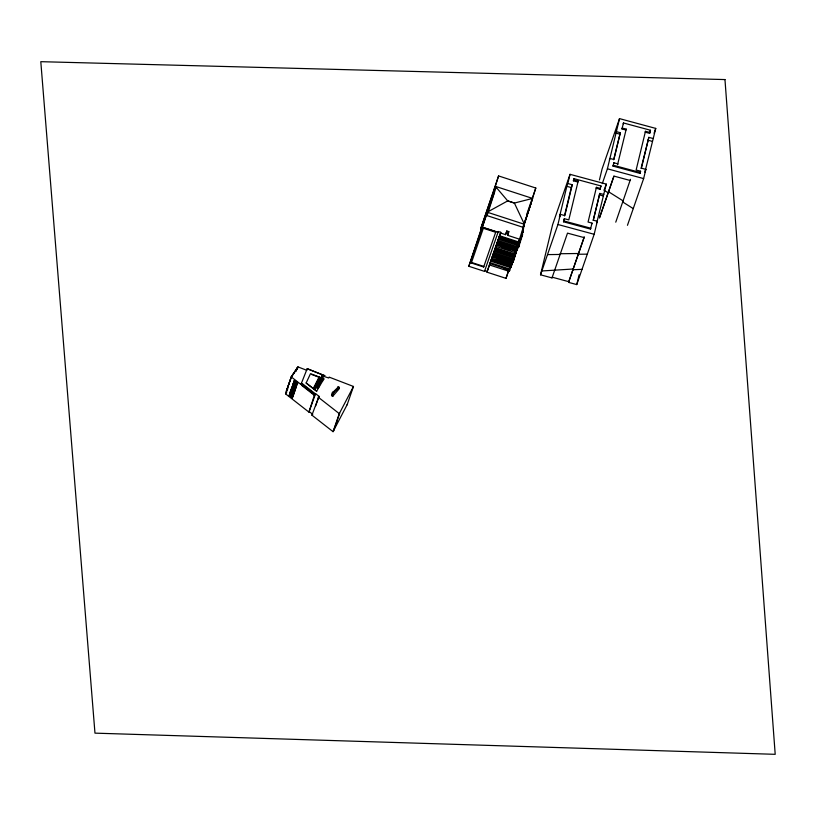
<?xml version="1.0" encoding="UTF-8"?>
<svg xmlns="http://www.w3.org/2000/svg" width="816" height="816" viewBox="0 0 816 816"><rect width="100%" height="100%" fill="white"/><g stroke="black" fill="none" stroke-linecap="round" stroke-linejoin="round"><path stroke-width="1.22" d="M522.24 233.509L522.23 235.773L522.699 228.878M523.586 226.236L522.791 232.499L523.117 231.571L523.913 225.308L518.639 241.944L499.565 235.742L490.783 261.191L510.775 267.689L515.834 252.307M332.836 395.75L331.5 395.117L332.245 392.965L338.538 386.753L339.425 387.447L339.13 388.906L332.602 396.443L331.714 395.75L331.959 395.056L332.836 395.75L332.602 396.443M597.302 221.269L594.17 234.294L576.749 284.59L568.568 282.377L584.256 236.844L584.072 237.599L567.508 233.131L552.004 277.909L540.518 274.808L552.616 224.624L570.037 174.328L606.268 184.11L596.802 222.717L597.302 221.269L593.344 220.198L599.811 193.412L603.769 194.483M566.845 186.344L559.409 217.158L560.378 214.353L564.835 215.557L572.271 184.742L567.814 183.539L566.845 186.344L571.292 187.547L572.271 184.742M540.518 274.808L557.93 224.502L560.378 214.353M567.814 183.539L570.037 174.328M564.458 215.893L571.292 187.547M563.509 221.799L563.815 220.932L590.794 228.215L590.498 229.082L563.509 221.799L564.346 218.698L568.803 219.902L578.146 181.172L573.689 179.969L573.393 180.836L577.85 182.029L578.146 181.172M573.393 180.836L574.005 178.673L600.994 185.956L600.097 189.271L596.139 188.2L596.435 187.333L600.403 188.404L600.097 189.271M552.004 277.909L552.177 277.195L568.732 281.673M560.306 253.705L560.123 254.459L547.505 254.602M596.435 187.333L588.061 222.044L592.028 223.115L590.498 229.082M599.444 179.938L602.096 168.922L619.517 118.626L655.748 128.408L645.191 170.952M576.749 284.59L579.105 274.798M593.14 220.432L599.811 193.412M602.29 183.6L607.41 168.8L619.517 118.626M613.663 159.742L620.333 132.712L616.376 131.641M620.333 132.712L613.877 159.508L609.909 158.437L609.409 159.885M623.189 123.838L623.485 122.971L650.464 130.254L649.924 132.488L645.476 131.294L636.133 170.014L640.58 171.217L639.979 173.38L612.989 166.097L613.877 162.782L617.845 163.853L617.549 164.71L626.219 129.142L622.251 128.071L621.955 128.938L625.913 130.009L626.219 129.142M621.955 128.938L623.485 122.971M641.039 168.514L648.842 137.363L653.3 138.567M639.979 173.38L640.58 171.217M645.476 131.294L645.181 132.151L649.628 133.355L650.464 130.254M648.842 137.363L641.417 168.178L645.864 169.371L643.64 178.592L627.463 225.308M498.301 231.509L484.51 271.381L468.823 266.281L495.383 186.344L532.593 198.431L523.331 227.399L486.122 215.312L482.378 227.123L498.076 232.223L498.301 231.509L500.738 232.295L499.565 235.742M480.665 228.857L498.586 175.93L535.796 188.027L531.512 201.552L532.593 198.431L514.386 203.051L507.715 200.889L495.383 186.344L480.665 228.857L481.603 229.163L477.554 241.964M494.302 189.465L498.586 175.93M471.322 262.987L471.505 262.436L483.837 266.444L483.664 266.995L471.322 262.987L483.521 227.715M484.51 271.381L484.745 270.657L487.183 271.453L500.738 232.295M508.817 270.31L506.032 278.368L486.958 272.167L487.183 271.453M489.743 264.109L489.478 264.955L509.306 271.391L509.776 270.014L489.957 263.578L486.958 272.167M489.957 263.578L491.099 260.273L511.091 266.761M491.987 257.642L491.762 258.335L511.856 264.863L517.63 247.105M493.037 254.592L492.813 255.316L513.131 261.916L518.813 244.137M494.047 251.705L493.762 252.593L513.784 259.1L514.202 257.907L494.17 251.399M496.128 245.687L495.893 246.401L515.804 252.878L516.263 251.563L496.352 245.096M498.229 239.598L497.954 240.485L518.609 247.197L519.037 245.953L498.382 239.241M499.249 236.681L499.004 237.425L519.16 243.974L519.476 243.046L499.331 236.497M500.514 233.019L505.583 234.661L506.073 233.131M506.818 230.969L506.338 232.509L508.327 233.162L508.807 231.622L506.818 230.969L505.583 234.661M518.639 241.944L519.588 239.21L507.583 235.314L508.062 233.774M506.032 278.368L508.592 270.28M509.306 271.391L512.581 261.161M510.775 267.689L514.723 255.214M513.131 261.916L517.354 248.105M500.759 243.78L497.189 242.617L496.954 243.372L517.181 249.941L523.117 231.571M518.609 247.197L522.658 234.529M317.149 387.906L323.024 376.472L322.045 375.941L321.698 380.409L317.149 387.906L320.535 380.052L319.546 379.522L317.903 382.316L316.118 387.355L318.179 388.457L323.095 376.36M315.649 405.919L318.985 396.311L315.588 393.659L308.927 412.111L285.549 393.832L291.445 376.666L297.524 367.985M296.075 371.362L297.289 367.853M296.871 369.413L297.656 367.169L291.281 376.788L286.222 391.384L287.885 388.742M297.218 369.342L298.044 366.935L306.632 370.24L307.469 369.485M291.332 395.27L292.924 396.515L292.22 398.055L289.037 395.566L294.515 380.297L293.821 381.755L297.33 383.979L297.738 382.816L295.321 380.929M290.516 391.598L290.955 390.323L294.137 392.812C294.178 397.82 285.967 386.529 293.699 394.087M291.251 389.487L291.689 388.212L294.872 390.691C294.902 395.699 286.702 384.418 294.433 391.976M295.667 388.549L294.994 390.058L291.812 387.569L292.485 386.06L295.667 388.549L293.281 386.682M293.097 384.183C301.053 388.079 291.526 389.426 293.097 384.183L295.484 386.05M293.332 383.612C301.594 388.732 290.965 385.448 293.77 382.337L296.953 384.826L293.77 382.337M292.22 398.055L297.004 384.234M293.066 395.893C285.335 388.334 293.566 399.595 293.505 394.618L290.18 392.282L293.505 394.618M297.044 384.275L297.738 382.816M315.588 393.659L314.823 394.556L301.012 383.765L301.359 383.285L300.941 384.469L291.383 376.992L298.044 366.935M307.183 368.689L324.646 375.666L307.183 368.689L300.941 384.469M301.706 384.305L302.348 383.653L315.139 393.649L314.701 394.913L314.333 395.291L301.543 385.285L301.981 384.02L301.012 383.765M306.143 383L316.618 391.19L306.143 383L310.498 373.667L319.78 377.196L313.915 388.671M314.333 395.291L314.772 394.016L308.927 412.111M321.647 377.094L322.045 375.941L319.546 379.522M321.871 377.992L323.85 379.103L321.606 378.257M347.239 404.491L333.05 431.674L311.926 415.16L318.985 396.311M332.387 395.811L333.938 392.476L339.425 387.447M333.05 431.674L339.293 413.641L353.481 386.468L329.134 377.114L328.777 378.002L324.299 376.543L324.727 375.431M333.448 431.266L339.691 413.243M347.096 404.858L353.481 386.468M468.823 266.281L494.21 192.76M487.06 215.618L496.25 186.895L495.302 186.589M483.664 266.995L495.863 231.724L484.643 228.082M507.583 235.314L508.807 231.622M526.575 214.873L535.796 188.027M523.342 225.644L531.063 203.266L522.536 229.306M511.061 263.833L510.428 265.669L491.354 259.468M512.122 260.783L511.51 262.548L492.436 256.346M513.121 257.897L512.499 259.692L493.425 253.49M514.151 254.929L513.529 256.703L494.455 250.512M515.202 251.889L514.488 253.949L495.414 247.748M517.313 245.8L516.61 247.819L497.536 241.618M518.323 242.872L517.742 244.555L498.658 238.364M517.262 248.88L517.64 247.778M517.181 249.941L517.528 248.941L497.301 242.362M573.709 179.54L574.005 178.673M564.05 219.565L564.346 218.698M600.688 186.823L600.994 185.956M568.568 282.377L584.072 237.599M591.722 223.982L592.028 223.115M604.299 189.802L606.268 184.11M613.581 163.649L613.877 162.782M612.989 166.097L613.285 165.23L640.274 172.513M599.444 217.831L613.877 176.164M599.576 217.801L614.009 176.113L630.197 180.489M615.764 222.166L630.472 179.336M649.628 133.355L649.924 132.488M654.085 133.222L655.748 128.408M644.895 172.186L645.864 169.371M313.385 388.253L319.127 376.941M321.932 376.268L320.29 379.042M316.618 391.19L323.962 378.777M317.118 384.469L320.994 378.155M314.864 389.405L318.056 384.203M320.3 380.409L323.024 376.472L318.75 383.132L317.771 382.602L318.434 381.868M285.549 393.832L286.885 391.823M291.689 388.212L294.872 390.691M290.955 390.323L294.137 392.812M289.741 394.026L292.924 396.515M289.037 395.566L292.475 397.79M301.543 385.285L301.91 384.917L314.701 394.913M314.497 394.301L315.139 393.649M311.926 415.16L312.742 414.334L309.346 411.682M520.006 241.393L518.925 242.485L517.099 242.27M519.466 244.596L517.63 245.494M541.844 270.963L573.118 269.015L572.944 269.729L582.022 269.372M560.296 253.735L578.483 253.501L578.299 254.255L587.285 254.153M647.873 140.168L652.331 141.372M615.876 133.09L619.834 134.161M607.41 168.8L643.64 178.592M599.301 194.861L603.269 195.932M557.93 224.502L594.17 234.294M483.347 228.266L495.689 232.274M496.577 244.382L515.651 250.573M502.085 247.625L510.428 250.339M495.159 248.533L515.375 255.102L515.029 256.081L494.822 249.512L495.067 248.727L497.454 249.502M493.19 254.215L513.509 260.824M494.231 254.98L504.961 258.468M492.211 257.05L512.305 263.578M496.75 259.192L509.867 263.446M490.222 262.732L509.296 268.933M504.053 268.76L507.623 269.923M311.508 374.411L319.362 377.4M320.647 379.991L322.748 380.827M321.932 376.013L322.912 376.543M321.545 376.523L322.524 377.053M320.566 377.951L321.545 378.471M318.883 380.613L319.862 381.133M318.25 381.684L319.229 382.204M317.903 382.316L318.883 382.837M291.445 376.666L286.589 390.701M603.922 190.169L608.216 192.862L608.491 191.709L623.026 200.848L622.751 202.001L633.247 208.61M337.661 386.957L338.538 387.651M333.061 391.782L333.938 392.476M332.245 392.965L333.132 393.649M301.073 383.571L314.894 394.363M318.169 397.137L339.293 413.641M294.229 380.593L297.452 383.112M294.107 381.46L297.33 383.979M292.699 385.315L295.882 387.804M292.036 387.335L295.219 389.824M507.715 200.889L514.386 203.051L524.413 224.288L487.203 212.191L507.715 200.889M724.965 79.57L40.8 61.679L94.972 733.145L775.2 754.321L724.965 79.57"/></g></svg>
